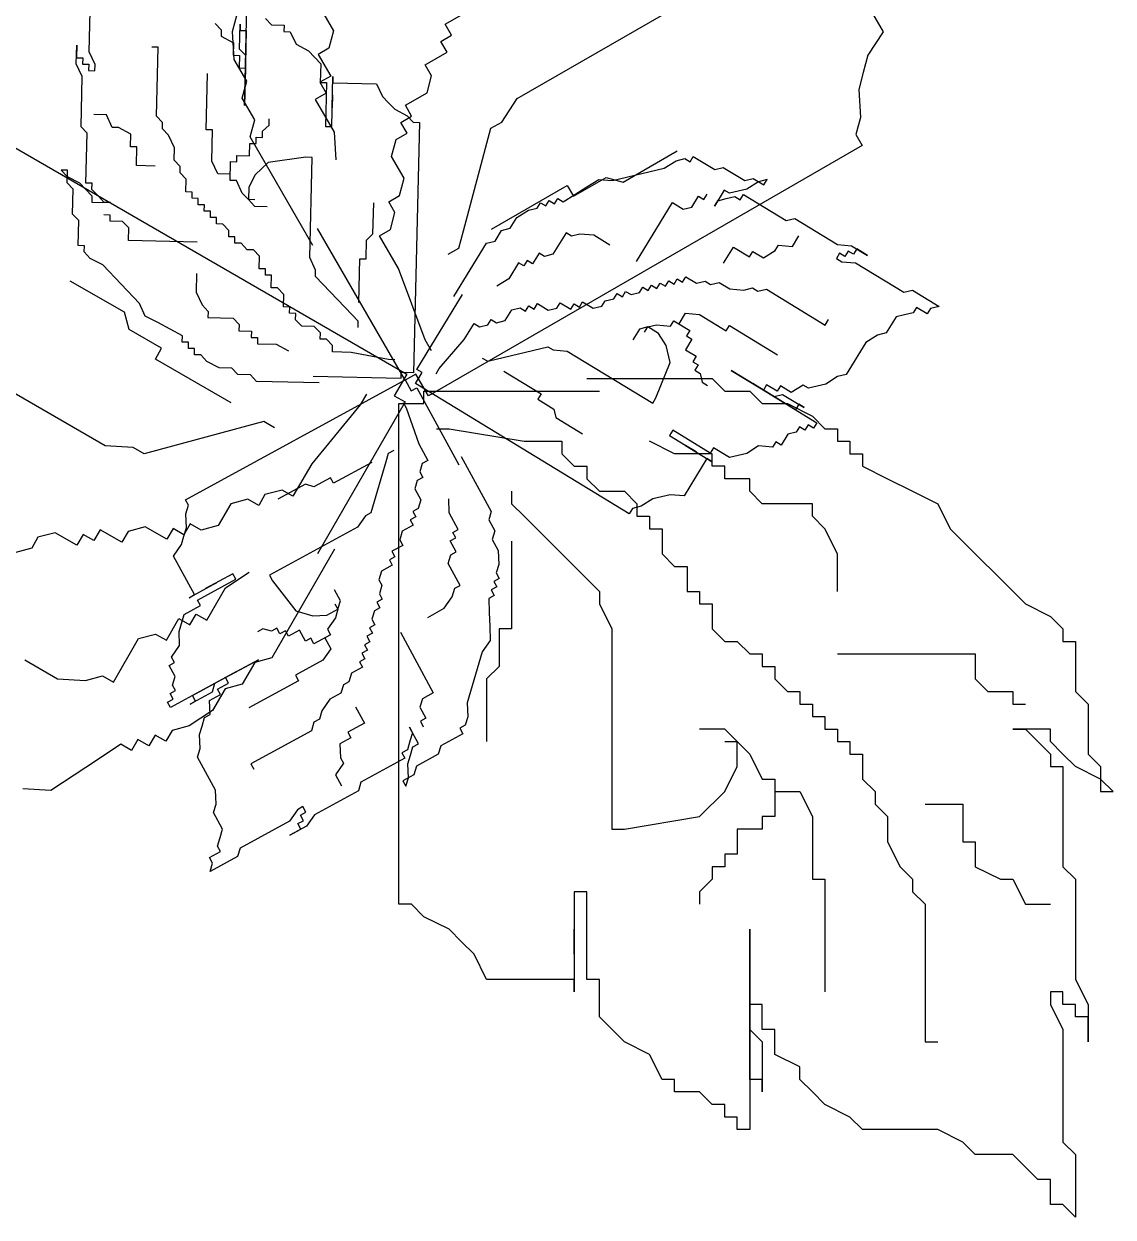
# Model space of a CAD drawing. Extents: x 26.65 to 30.77, y 4.94 to 9.21.
# Drawn here: x 28.202 to 30.766, y 4.935 to 7.744 of the extents above; entities that cross this region are included whole.
import ezdxf

# ---------------------------------------------------------------- set-up
doc = ezdxf.new("R2010")
doc.units = 0
doc.header["$MEASUREMENT"] = 0
doc.layers.add('VEGETACAO', color=106, linetype='CONTINUOUS')

msp = doc.modelspace()

# ---------------------------------------------------------------- linework, layer by layer
at = {"layer": 'VEGETACAO'}
for p, q in [((30.1217, 7.9042), (30.2249, 7.7254)), ((28.3554, 7.6787), (28.3587, 7.8112)), ((28.8719, 7.8298), (28.9308, 7.7276)), ((28.7226, 7.6107), (28.7269, 7.7875)), ((29.363, 7.5684), (29.7712, 7.8041)), ((28.6932, 7.7266), (28.704, 7.7669)), ((28.7704, 7.7569), (28.7848, 7.7418)), ((29.194, 7.7433), (29.245, 7.7727)), ((28.6521, 7.7451), (28.6665, 7.73)), ((28.6665, 7.73), (28.6662, 7.7153)), ((28.6972, 7.6608), (28.6932, 7.7266)), ((28.7097, 7.6847), (28.7111, 7.7437)), ((28.7111, 7.7437), (28.7107, 7.7289)), ((28.7107, 7.7289), (28.7255, 7.7286)), ((28.7255, 7.7286), (28.7226, 7.6107)), ((28.7848, 7.7418), (28.8143, 7.7411)), ((28.8143, 7.7411), (28.814, 7.7264)), ((28.814, 7.7264), (28.8287, 7.726)), ((28.8287, 7.726), (28.8427, 7.6962)), ((28.9308, 7.7276), (28.9201, 7.6873)), ((29.2087, 7.7177), (29.194, 7.7433)), ((28.6662, 7.7153), (28.6953, 7.6998)), ((28.6953, 7.6998), (28.6946, 7.6704)), ((29.1832, 7.703), (29.2087, 7.7177)), ((29.198, 7.6774), (29.1832, 7.703)), ((30.2249, 7.7254), (30.1886, 7.6704)), ((28.3252, 7.6499), (28.3263, 7.6941)), ((28.3263, 7.6941), (28.3256, 7.6647)), ((28.3695, 7.6489), (28.3554, 7.6787)), ((28.518, 7.6894), (28.5032, 7.6898)), ((28.514, 7.5274), (28.518, 7.6894)), ((28.6946, 7.6704), (28.7093, 7.67)), ((28.7093, 7.67), (28.7086, 7.6406)), ((28.724, 7.6697), (28.7097, 7.6847)), ((28.7212, 7.5518), (28.724, 7.6697)), ((28.8427, 7.6962), (28.8719, 7.6808)), ((28.8719, 7.6808), (28.9006, 7.6506)), ((28.9201, 7.6873), (28.8946, 7.6726)), ((28.8946, 7.6726), (28.9241, 7.6215)), ((29.1469, 7.648), (29.198, 7.6774)), ((30.1886, 7.6704), (30.1779, 7.6301)), ((28.3393, 7.6201), (28.3252, 7.6499)), ((28.3256, 7.6647), (28.3403, 7.6643)), ((28.3403, 7.6643), (28.34, 7.6496)), ((28.34, 7.6496), (28.3547, 7.6492)), ((28.3547, 7.6492), (28.3544, 7.6345)), ((28.3691, 7.6341), (28.3695, 7.6489)), ((28.7267, 7.6097), (28.6972, 7.6608)), ((28.9006, 7.6506), (28.8995, 7.6064)), ((29.1617, 7.6224), (29.1469, 7.648)), ((28.3364, 7.5023), (28.3393, 7.6201)), ((28.3544, 7.6345), (28.3691, 7.6341)), ((28.6313, 7.4951), (28.6345, 7.6276)), ((28.7086, 7.6406), (28.7233, 7.6402)), ((28.7233, 7.6402), (28.7212, 7.5518)), ((28.9241, 7.6215), (28.8985, 7.6068)), ((28.9276, 7.5468), (28.9294, 7.6204)), ((28.9294, 7.6204), (28.929, 7.6057)), ((29.1509, 7.5821), (29.1617, 7.6224)), ((30.1779, 7.6301), (30.1671, 7.5898)), ((28.7159, 7.5695), (28.7267, 7.6097)), ((28.8985, 7.6068), (28.9133, 7.5812)), ((28.8995, 7.6064), (28.9143, 7.6061)), ((28.9143, 7.6061), (28.9118, 7.503)), ((28.929, 7.6057), (29.0322, 7.6032)), ((29.0322, 7.6032), (29.0463, 7.5734)), ((30.1671, 7.5898), (30.1711, 7.524)), ((28.7454, 7.5184), (28.7159, 7.5695)), ((28.9133, 7.5812), (28.8878, 7.5665)), ((28.8878, 7.5665), (28.932, 7.4898)), ((28.9265, 7.5026), (28.9283, 7.5762)), ((28.9283, 7.5762), (28.9276, 7.5468)), ((29.0463, 7.5734), (29.0606, 7.5583)), ((29.0606, 7.5583), (29.075, 7.5432)), ((29.0999, 7.5527), (29.1509, 7.5821)), ((29.3267, 7.5133), (29.363, 7.5684)), ((28.3961, 7.5303), (28.3666, 7.531)), ((28.4101, 7.5005), (28.3961, 7.5303)), ((29.075, 7.5432), (29.1042, 7.5277)), ((29.1146, 7.5271), (29.0999, 7.5527)), ((28.0828, 7.5093), (29.1034, 6.92)), ((28.3507, 7.4872), (28.3364, 7.5023)), ((28.5284, 7.5123), (28.514, 7.5274)), ((28.528, 7.4976), (28.5284, 7.5123)), ((28.7347, 7.4781), (28.7454, 7.5184)), ((28.764, 7.4918), (28.7791, 7.5062)), ((28.7791, 7.5062), (28.7794, 7.5209)), ((28.9118, 7.503), (28.9265, 7.5026)), ((29.0891, 7.5124), (29.1146, 7.5271)), ((29.1038, 7.4869), (29.0891, 7.5124)), ((29.1042, 7.5277), (29.1185, 7.5126)), ((29.1185, 7.5126), (29.1333, 7.5123)), ((29.1333, 7.5123), (29.1189, 6.9232)), ((29.3012, 7.4986), (29.3267, 7.5133)), ((30.1711, 7.524), (30.1603, 7.4837)), ((28.3479, 7.3694), (28.3507, 7.4872)), ((28.4248, 7.5001), (28.4101, 7.5005)), ((28.454, 7.4847), (28.4248, 7.5001)), ((28.4532, 7.4552), (28.454, 7.4847)), ((28.5424, 7.4825), (28.528, 7.4976)), ((28.5564, 7.4527), (28.5424, 7.4825)), ((28.646, 7.4947), (28.6313, 7.4951)), ((28.6442, 7.4211), (28.646, 7.4947)), ((28.8822, 7.2226), (28.7347, 7.4781)), ((28.7485, 7.4628), (28.7488, 7.4775)), ((28.7488, 7.4775), (28.7636, 7.4771)), ((28.7636, 7.4771), (28.764, 7.4918)), ((28.932, 7.4898), (28.936, 7.424)), ((29.0783, 7.4721), (29.1038, 7.4869)), ((29.2366, 7.2569), (29.3012, 7.4986)), ((30.1603, 7.4837), (30.1751, 7.4582)), ((28.468, 7.4549), (28.4532, 7.4552)), ((28.4669, 7.4107), (28.468, 7.4549)), ((28.5557, 7.4233), (28.5564, 7.4527)), ((28.733, 7.4337), (28.7337, 7.4631)), ((28.7337, 7.4631), (28.7485, 7.4628)), ((29.0676, 7.4318), (29.0783, 7.4721)), ((30.1751, 7.4582), (29.1544, 6.8689)), ((29.6125, 7.3718), (29.7401, 7.4455)), ((28.5701, 7.4082), (28.5557, 7.4233)), ((28.6582, 7.3913), (28.6442, 7.4211)), ((28.6873, 7.3758), (28.6884, 7.42)), ((28.6884, 7.42), (28.7032, 7.4197)), ((28.7032, 7.4197), (28.7035, 7.4344)), ((28.7035, 7.4344), (28.733, 7.4337)), ((28.7769, 7.4178), (28.7467, 7.3891)), ((28.8657, 7.4304), (28.7769, 7.4178)), ((28.8805, 7.43), (28.8657, 7.4304)), ((28.8747, 7.1944), (28.8805, 7.43)), ((29.0971, 7.3808), (29.0676, 7.4318)), ((29.7094, 7.4047), (29.7373, 7.4222)), ((29.7373, 7.4222), (29.7576, 7.4271)), ((29.7576, 7.4271), (29.7701, 7.4195)), ((29.7701, 7.4195), (29.7778, 7.4321)), ((29.7778, 7.4321), (29.8281, 7.4014)), ((28.3044, 7.3999), (28.2896, 7.4003)), ((28.2896, 7.4003), (28.304, 7.3852)), ((28.3036, 7.3705), (28.3044, 7.3999)), ((28.5111, 7.4096), (28.4669, 7.4107)), ((28.5698, 7.3934), (28.5701, 7.4082)), ((28.5841, 7.3784), (28.5698, 7.3934)), ((28.6877, 7.3906), (28.6582, 7.3913)), ((28.7467, 7.3891), (28.7312, 7.36)), ((29.5878, 7.3753), (29.7094, 7.4047)), ((29.8281, 7.4014), (29.8484, 7.4063)), ((29.8484, 7.4063), (29.8987, 7.3756)), ((28.318, 7.3554), (28.3036, 7.3705)), ((28.304, 7.3852), (28.3331, 7.3698)), ((28.3331, 7.3698), (28.3475, 7.3547)), ((28.3626, 7.369), (28.3479, 7.3694)), ((28.3622, 7.3543), (28.3626, 7.369)), ((28.5834, 7.3489), (28.5841, 7.3784)), ((28.7021, 7.3755), (28.6873, 7.3758)), ((28.7161, 7.3457), (28.7021, 7.3755)), ((29.0863, 7.3405), (29.0971, 7.3808)), ((29.3024, 7.2609), (29.481, 7.364)), ((29.481, 7.364), (29.4957, 7.3384)), ((29.4957, 7.3384), (29.5723, 7.3826)), ((29.4991, 7.343), (29.527, 7.3605)), ((29.527, 7.3605), (29.555, 7.378)), ((29.555, 7.378), (29.5878, 7.3753)), ((29.5723, 7.3826), (29.6125, 7.3718)), ((29.8987, 7.3756), (29.9189, 7.3805)), ((29.9315, 7.3728), (29.9036, 7.3553)), ((29.9189, 7.3805), (29.9441, 7.3651)), ((29.9518, 7.3777), (29.9315, 7.3728)), ((29.9441, 7.3651), (29.9518, 7.3777)), ((28.3166, 7.2965), (28.318, 7.3554)), ((28.3475, 7.3547), (28.3619, 7.3396)), ((28.3619, 7.3396), (28.3615, 7.3249)), ((28.3766, 7.3392), (28.3622, 7.3543)), ((28.391, 7.3241), (28.3766, 7.3392)), ((28.5982, 7.3485), (28.5834, 7.3489)), ((28.5978, 7.3338), (28.5982, 7.3485)), ((28.6125, 7.3335), (28.5978, 7.3338)), ((28.6122, 7.3187), (28.6125, 7.3335)), ((28.7305, 7.3306), (28.7161, 7.3457)), ((28.7312, 7.36), (28.7305, 7.3306)), ((29.0608, 7.3257), (29.0863, 7.3405)), ((29.4509, 7.3206), (29.4586, 7.3332)), ((29.4586, 7.3332), (29.4712, 7.3255)), ((29.4712, 7.3255), (29.4991, 7.343)), ((29.7743, 7.3132), (29.7897, 7.3384)), ((29.7897, 7.3384), (29.8023, 7.3307)), ((29.8023, 7.3307), (29.81, 7.3433)), ((29.8505, 7.3531), (29.8274, 7.3154)), ((29.8351, 7.328), (29.8554, 7.3329)), ((29.8631, 7.3455), (29.8505, 7.3531)), ((29.8554, 7.3329), (29.8756, 7.3378)), ((29.8833, 7.3504), (29.8631, 7.3455)), ((29.8756, 7.3378), (29.8882, 7.3301)), ((29.9036, 7.3553), (29.8833, 7.3504)), ((29.8882, 7.3301), (29.8959, 7.3427)), ((29.8959, 7.3427), (29.9965, 7.2813)), ((28.3615, 7.3249), (28.4058, 7.3238)), ((28.4058, 7.3238), (28.391, 7.3241)), ((28.6269, 7.3184), (28.6122, 7.3187)), ((28.6266, 7.3036), (28.6269, 7.3184)), ((28.7452, 7.3302), (28.7305, 7.3306)), ((28.7305, 7.3306), (28.7449, 7.3155)), ((28.7449, 7.3155), (28.7744, 7.3148)), ((29.0236, 7.2497), (29.0254, 7.3233)), ((29.0755, 7.3002), (29.0608, 7.3257)), ((29.3622, 7.2884), (29.3901, 7.3059)), ((29.3901, 7.3059), (29.4104, 7.3108)), ((29.4104, 7.3108), (29.4181, 7.3234)), ((29.4181, 7.3234), (29.4306, 7.3157)), ((29.4306, 7.3157), (29.4383, 7.3283)), ((29.4383, 7.3283), (29.4509, 7.3206)), ((29.6444, 7.1852), (29.7289, 7.3237)), ((29.7289, 7.3237), (29.7541, 7.3083)), ((29.7541, 7.3083), (29.7743, 7.3132)), ((29.8274, 7.3154), (29.8351, 7.328)), ((28.331, 7.2814), (28.3166, 7.2965)), ((28.3295, 7.2225), (28.331, 7.2814)), ((28.405, 7.2943), (28.3903, 7.2947)), ((28.4047, 7.2796), (28.405, 7.2943)), ((28.4342, 7.2789), (28.4047, 7.2796)), ((28.4486, 7.2638), (28.4342, 7.2789)), ((28.6413, 7.3033), (28.6266, 7.3036)), ((28.6409, 7.2886), (28.6413, 7.3033)), ((28.6557, 7.2882), (28.6409, 7.2886)), ((28.6553, 7.2735), (28.6557, 7.2882)), ((29.0648, 7.2599), (29.0755, 7.3002)), ((29.3468, 7.2632), (29.3622, 7.2884)), ((29.9965, 7.2813), (30.0167, 7.2862)), ((30.0167, 7.2862), (30.1173, 7.2248)), ((28.4478, 7.2343), (28.4486, 7.2638)), ((28.6701, 7.2731), (28.6553, 7.2735)), ((28.6845, 7.258), (28.6701, 7.2731)), ((28.6841, 7.2433), (28.6845, 7.258)), ((29.0994, 6.9053), (28.8929, 7.2629)), ((29.0085, 7.2353), (29.0236, 7.2497)), ((29.0392, 7.2452), (29.0648, 7.2599)), ((29.2258, 7.2167), (29.2366, 7.2569)), ((29.3112, 7.2331), (29.3265, 7.2583)), ((29.3265, 7.2583), (29.3468, 7.2632)), ((29.4781, 7.2521), (29.4474, 7.2018)), ((29.4907, 7.2445), (29.4781, 7.2521)), ((29.511, 7.2494), (29.4907, 7.2445)), ((29.5438, 7.2466), (29.511, 7.2494)), ((28.3443, 7.2221), (28.3295, 7.2225)), ((28.3439, 7.2074), (28.3443, 7.2221)), ((28.61, 7.2304), (28.4478, 7.2343)), ((28.6988, 7.2429), (28.6841, 7.2433)), ((28.6985, 7.2282), (28.6988, 7.2429)), ((28.7132, 7.2278), (28.6985, 7.2282)), ((28.7276, 7.2127), (28.7132, 7.2278)), ((29.0074, 7.1912), (29.0085, 7.2353)), ((29.0835, 7.1686), (29.0392, 7.2452)), ((29.2141, 7.1023), (29.2909, 7.2282)), ((29.2909, 7.2282), (29.3112, 7.2331)), ((29.5815, 7.2236), (29.5438, 7.2466)), ((29.9706, 7.2107), (29.9783, 7.2233)), ((29.9783, 7.2233), (30.0111, 7.2205)), ((30.0111, 7.2205), (30.0265, 7.2457)), ((30.1173, 7.2248), (30.1502, 7.222)), ((30.1502, 7.222), (30.1879, 7.199)), ((28.3583, 7.1923), (28.3439, 7.2074)), ((28.3874, 7.1769), (28.3583, 7.1923)), ((28.7424, 7.2124), (28.7276, 7.2127)), ((28.7567, 7.1973), (28.7424, 7.2124)), ((28.756, 7.1678), (28.7567, 7.1973)), ((28.8887, 7.1646), (28.8747, 7.1944)), ((29.2003, 7.2019), (29.2258, 7.2167)), ((29.4146, 7.2045), (29.3992, 7.1794)), ((29.4271, 7.1969), (29.4146, 7.2045)), ((29.4474, 7.2018), (29.4271, 7.1969)), ((29.8491, 7.1812), (29.8721, 7.219)), ((29.8721, 7.219), (29.9099, 7.1959)), ((29.9099, 7.1959), (29.9175, 7.2085)), ((29.9175, 7.2085), (29.9427, 7.1932)), ((29.9427, 7.1932), (29.9706, 7.2107)), ((30.1222, 7.2045), (30.1145, 7.192)), ((30.1145, 7.192), (30.1271, 7.1843)), ((30.1348, 7.1969), (30.1222, 7.2045)), ((30.1425, 7.2095), (30.1348, 7.1969)), ((30.155, 7.2018), (30.1425, 7.2095)), ((30.1627, 7.2144), (30.155, 7.2018)), ((30.1879, 7.199), (30.1627, 7.2144)), ((28.4737, 7.0863), (28.3874, 7.1769)), ((28.7708, 7.1675), (28.756, 7.1678)), ((28.7704, 7.1528), (28.7708, 7.1675)), ((28.8884, 7.1499), (28.8887, 7.1646)), ((28.9901, 7.0884), (28.9927, 7.1915)), ((28.9927, 7.1915), (29.0074, 7.1912)), ((29.1465, 7.0006), (29.0835, 7.1686)), ((29.3664, 7.1821), (29.3433, 7.1444)), ((29.3789, 7.1745), (29.3664, 7.1821)), ((29.3866, 7.187), (29.3789, 7.1745)), ((29.3992, 7.1794), (29.3866, 7.187)), ((30.1271, 7.1843), (30.1599, 7.1815)), ((30.1599, 7.1815), (30.2731, 7.1124)), ((28.4388, 7.0653), (28.3112, 7.1389)), ((28.6082, 7.1567), (28.6071, 7.1125)), ((28.7851, 7.1524), (28.7704, 7.1528)), ((28.7844, 7.1229), (28.7851, 7.1524)), ((28.9747, 7.0593), (28.8884, 7.1499)), ((29.3433, 7.1444), (29.3154, 7.1269)), ((29.7122, 7.1266), (29.7198, 7.1391)), ((29.7198, 7.1391), (29.7324, 7.1315)), ((29.7324, 7.1315), (29.7401, 7.1441)), ((29.7401, 7.1441), (29.7527, 7.1364)), ((29.7527, 7.1364), (29.7604, 7.149)), ((29.7604, 7.149), (29.7855, 7.1336)), ((29.7855, 7.1336), (29.8058, 7.1385)), ((29.8058, 7.1385), (29.8183, 7.1309)), ((29.8183, 7.1309), (29.8386, 7.1358)), ((29.8386, 7.1358), (29.8637, 7.1204)), ((28.6071, 7.1125), (28.6212, 7.0827)), ((28.7992, 7.1226), (28.7844, 7.1229)), ((28.8136, 7.1075), (28.7992, 7.1226)), ((28.8128, 7.078), (28.8136, 7.1075)), ((29.5906, 7.0971), (29.5983, 7.1097)), ((29.5983, 7.1097), (29.6109, 7.102)), ((29.6109, 7.102), (29.6185, 7.1146)), ((29.6185, 7.1146), (29.6311, 7.1069)), ((29.6311, 7.1069), (29.6514, 7.1118)), ((29.6514, 7.1118), (29.6591, 7.1244)), ((29.6591, 7.1244), (29.6716, 7.1167)), ((29.6716, 7.1167), (29.6793, 7.1293)), ((29.6793, 7.1293), (29.6919, 7.1216)), ((29.6919, 7.1216), (29.6996, 7.1342)), ((29.6996, 7.1342), (29.7122, 7.1266)), ((29.8637, 7.1204), (29.8966, 7.1176)), ((29.8966, 7.1176), (29.9168, 7.1226)), ((29.9168, 7.1226), (29.9294, 7.1149)), ((29.9294, 7.1149), (29.9497, 7.1198)), ((29.9497, 7.1198), (30.088, 7.0354)), ((30.2731, 7.1124), (30.2934, 7.1173)), ((30.2934, 7.1173), (30.3562, 7.079)), ((28.4877, 7.0565), (28.4737, 7.0863)), ((28.6212, 7.0827), (28.6355, 7.0676)), ((29.1267, 6.931), (29.2343, 7.1072)), ((29.3831, 7.0682), (29.3908, 7.0808)), ((29.3908, 7.0808), (29.4034, 7.0731)), ((29.4034, 7.0731), (29.4111, 7.0857)), ((29.4111, 7.0857), (29.4362, 7.0704)), ((29.4565, 7.0753), (29.4642, 7.0879)), ((29.4642, 7.0879), (29.4893, 7.0725)), ((29.4893, 7.0725), (29.497, 7.0851)), ((29.497, 7.0851), (29.5096, 7.0774)), ((29.5096, 7.0774), (29.5172, 7.09)), ((29.5172, 7.09), (29.5424, 7.0747)), ((29.5424, 7.0747), (29.5627, 7.0796)), ((29.5627, 7.0796), (29.5703, 7.0922)), ((29.5703, 7.0922), (29.5906, 7.0971)), ((28.4496, 7.025), (28.4388, 7.0653)), ((28.5169, 7.0411), (28.4877, 7.0565)), ((28.6355, 7.0676), (28.6352, 7.0529)), ((28.6352, 7.0529), (28.6942, 7.0515)), ((28.6942, 7.0515), (28.7085, 7.0364)), ((28.8276, 7.0777), (28.8128, 7.078)), ((28.8272, 7.0629), (28.8276, 7.0777)), ((28.842, 7.0626), (28.8272, 7.0629)), ((28.8416, 7.0479), (28.842, 7.0626)), ((28.989, 7.0443), (28.9747, 7.0593)), ((29.3349, 7.0458), (29.3503, 7.071)), ((29.3503, 7.071), (29.3705, 7.0759)), ((29.3705, 7.0759), (29.3831, 7.0682)), ((29.4362, 7.0704), (29.4565, 7.0753)), ((29.7443, 7.0378), (29.7597, 7.063)), ((29.7597, 7.063), (29.7925, 7.0602)), ((29.7925, 7.0602), (29.8554, 7.0219)), ((30.2549, 7.0544), (30.2319, 7.0166)), ((30.2752, 7.0593), (30.2549, 7.0544)), ((30.2955, 7.0642), (30.2752, 7.0593)), ((30.3031, 7.0768), (30.2955, 7.0642)), ((30.3283, 7.0615), (30.3031, 7.0768)), ((30.336, 7.074), (30.3283, 7.0615)), ((30.3562, 7.079), (30.336, 7.074)), ((28.5261, 6.9808), (28.4496, 7.025)), ((28.546, 7.0256), (28.5169, 7.0411)), ((28.5751, 7.0102), (28.546, 7.0256)), ((28.7085, 7.0364), (28.7082, 7.0217)), ((28.856, 7.0328), (28.8416, 7.0479)), ((28.8855, 7.0321), (28.856, 7.0328)), ((28.8999, 7.017), (28.8855, 7.0321)), ((28.9887, 7.0295), (28.989, 7.0443)), ((29.2385, 7.001), (29.2616, 7.0387)), ((29.2616, 7.0387), (29.2741, 7.0311)), ((29.2741, 7.0311), (29.2944, 7.036)), ((29.2944, 7.036), (29.3021, 7.0486)), ((29.3021, 7.0486), (29.3147, 7.0409)), ((29.3147, 7.0409), (29.3349, 7.0458)), ((29.6507, 7.0258), (29.6353, 7.0007)), ((29.6709, 7.0308), (29.6507, 7.0258)), ((29.6632, 7.0182), (29.6709, 7.0308)), ((29.6709, 7.0308), (29.6912, 7.0357)), ((29.6961, 7.0154), (29.6709, 7.0308)), ((29.6912, 7.0357), (29.724, 7.0329)), ((29.724, 7.0329), (29.7317, 7.0455)), ((29.7317, 7.0455), (29.7694, 7.0225)), ((29.8554, 7.0219), (29.863, 7.0344)), ((29.863, 7.0344), (29.9762, 6.9654)), ((30.088, 7.0354), (30.0957, 7.048)), ((28.5748, 6.9954), (28.5751, 7.0102)), ((28.5895, 6.9951), (28.5748, 6.9954)), ((28.5891, 6.9804), (28.5895, 6.9951)), ((28.7082, 7.0217), (28.7377, 7.0209)), ((28.7377, 7.0209), (28.7373, 7.0062)), ((28.7373, 7.0062), (28.7521, 7.0058)), ((28.7521, 7.0058), (28.7517, 6.9911)), ((28.8995, 7.0022), (28.8999, 7.017)), ((28.9142, 7.0019), (28.8995, 7.0022)), ((28.9286, 6.9868), (28.9142, 7.0019)), ((29.1612, 6.975), (29.1465, 7.0006)), ((29.1798, 6.9331), (29.2385, 7.001)), ((29.7135, 6.9875), (29.6961, 7.0154)), ((29.7743, 7.0022), (29.759, 6.977)), ((29.7694, 7.0225), (29.7617, 7.0099)), ((29.7617, 7.0099), (29.7743, 7.0022)), ((30.2116, 7.0117), (30.1837, 6.9942)), ((30.2319, 7.0166), (30.2116, 7.0117)), ((28.3934, 6.7509), (27.9851, 6.9866)), ((28.5114, 6.9553), (28.5261, 6.9808)), ((28.6039, 6.98), (28.5891, 6.9804)), ((28.6035, 6.9653), (28.6039, 6.98)), ((28.7517, 6.9911), (28.7959, 6.99)), ((28.7959, 6.99), (28.8251, 6.9746)), ((28.9283, 6.9721), (28.9286, 6.9868)), ((28.9725, 6.971), (28.9283, 6.9721)), ((29.0606, 6.9541), (28.9725, 6.971)), ((29.314, 6.9549), (29.4355, 6.9844)), ((29.4355, 6.9844), (29.4481, 6.9767)), ((29.4481, 6.9767), (29.4809, 6.974)), ((29.4809, 6.974), (29.6821, 6.8511)), ((29.7233, 6.9469), (29.7135, 6.9875)), ((29.759, 6.977), (29.7841, 6.9617)), ((30.1837, 6.9942), (30.1376, 6.9187)), ((28.69, 6.8521), (28.5114, 6.9553)), ((28.6183, 6.9649), (28.6035, 6.9653)), ((28.6327, 6.9498), (28.6183, 6.9649)), ((28.6618, 6.9344), (28.6327, 6.9498)), ((29.0753, 6.9537), (29.0606, 6.9541)), ((29.2811, 6.9577), (29.2937, 6.95)), ((29.2937, 6.95), (29.314, 6.9549)), ((29.6898, 6.8637), (29.7233, 6.9469)), ((29.7841, 6.9617), (29.7764, 6.9491)), ((29.7764, 6.9491), (29.789, 6.9414)), ((29.789, 6.9414), (29.7813, 6.9288)), ((28.6913, 6.9337), (28.6618, 6.9344)), ((28.7057, 6.9186), (28.6913, 6.9337)), ((28.7351, 6.9178), (28.7057, 6.9186)), ((28.7495, 6.9028), (28.7351, 6.9178)), ((29.089, 6.9092), (28.8826, 6.9142)), ((29.1034, 6.92), (29.0739, 6.8689)), ((29.0894, 6.9239), (29.089, 6.9092)), ((29.1189, 6.9232), (29.0894, 6.9239)), ((29.1249, 6.92), (29.0994, 6.9053)), ((29.1239, 6.8981), (29.1393, 6.9233)), ((29.1544, 6.8689), (29.1249, 6.92)), ((29.1393, 6.9233), (29.1267, 6.931)), ((29.1721, 6.9205), (29.1798, 6.9331)), ((29.3314, 6.927), (29.4194, 6.8732)), ((29.7813, 6.9288), (29.7939, 6.9211)), ((29.7939, 6.9211), (29.7988, 6.9009)), ((29.8672, 6.9282), (29.9678, 6.8668)), ((29.9427, 6.8822), (29.8672, 6.9282)), ((30.1173, 6.9138), (30.0894, 6.8963)), ((30.1376, 6.9187), (30.1173, 6.9138)), ((28.5823, 6.6242), (29.0997, 6.9062)), ((28.897, 6.8991), (28.7495, 6.9028)), ((29.0997, 6.9062), (29.1138, 6.8803)), ((29.1138, 6.8803), (29.1267, 6.8874)), ((29.6269, 6.5911), (29.1239, 6.8981)), ((29.1267, 6.8874), (29.2256, 6.7061)), ((29.5271, 6.9092), (29.8221, 6.9092)), ((29.7988, 6.9009), (29.8113, 6.8932)), ((29.8221, 6.9092), (29.8516, 6.8797)), ((29.9175, 6.8975), (30.0684, 6.8054)), ((30.0181, 6.8361), (29.9175, 6.8975)), ((29.9504, 6.8947), (29.9427, 6.8822)), ((29.9755, 6.8794), (29.9504, 6.8947)), ((29.9832, 6.892), (29.9755, 6.8794)), ((30.0083, 6.8766), (29.9832, 6.892)), ((30.0363, 6.8941), (30.0083, 6.8766)), ((30.0489, 6.8864), (30.0363, 6.8941)), ((30.0691, 6.8914), (30.0489, 6.8864)), ((30.0894, 6.8963), (30.0691, 6.8914)), ((29.0081, 6.8728), (28.9934, 6.8473)), ((29.0739, 6.8689), (29.0994, 6.8542)), ((29.1437, 6.8797), (29.5566, 6.8797)), ((29.1437, 6.8503), (29.1437, 6.8797)), ((29.4194, 6.8732), (29.4118, 6.8607)), ((29.4118, 6.8607), (29.4495, 6.8376)), ((29.6821, 6.8511), (29.6898, 6.8637)), ((29.8516, 6.8797), (29.9106, 6.8797)), ((29.9106, 6.8797), (29.9401, 6.8503)), ((29.9678, 6.8668), (29.9881, 6.8717)), ((29.9881, 6.8717), (30.0384, 6.841)), ((28.9934, 6.8473), (28.8794, 6.7087)), ((29.0994, 6.8542), (28.8929, 6.4965)), ((29.0847, 5.6717), (29.0847, 6.8503)), ((29.0847, 6.8503), (29.1437, 6.8503)), ((29.095, 6.8533), (29.1021, 6.8403)), ((29.1021, 6.8403), (29.1315, 6.7556)), ((29.4495, 6.8376), (29.4544, 6.8174)), ((29.9401, 6.8503), (29.9991, 6.8503)), ((29.9991, 6.8503), (30.0581, 6.8208)), ((30.0258, 6.8487), (30.0181, 6.8361)), ((30.0384, 6.841), (30.0258, 6.8487)), ((28.7665, 6.8079), (28.7263, 6.7971)), ((28.792, 6.7932), (28.7665, 6.8079)), ((29.4544, 6.8174), (29.5172, 6.779)), ((30.0482, 6.8005), (30.0405, 6.7879)), ((30.0607, 6.7928), (30.0482, 6.8005)), ((30.0581, 6.8208), (30.0876, 6.7913)), ((30.0684, 6.8054), (30.0607, 6.7928)), ((28.7263, 6.7971), (28.4847, 6.7322)), ((29.1732, 6.7913), (29.2027, 6.7913)), ((29.2027, 6.7913), (29.3796, 6.7619)), ((29.7296, 6.7876), (29.7219, 6.775)), ((29.7219, 6.775), (29.7848, 6.7366)), ((29.8176, 6.7339), (29.7296, 6.7876)), ((29.9999, 6.7781), (29.9846, 6.7529)), ((30.0202, 6.783), (29.9999, 6.7781)), ((30.0279, 6.7956), (30.0202, 6.783)), ((30.0405, 6.7879), (30.0279, 6.7956)), ((30.0876, 6.7913), (30.1171, 6.7913)), ((30.1171, 6.7913), (30.1171, 6.7619)), ((28.4592, 6.747), (28.3934, 6.7509)), ((28.4847, 6.7322), (28.4592, 6.747)), ((29.1315, 6.7556), (29.1527, 6.7167)), ((29.3796, 6.7619), (29.4681, 6.7619)), ((29.4681, 6.7619), (29.4681, 6.7324)), ((29.7336, 6.7324), (29.6746, 6.7619)), ((29.7596, 6.752), (29.8225, 6.7136)), ((29.7848, 6.7366), (29.7596, 6.752)), ((29.8253, 6.7464), (29.8176, 6.7339)), ((29.863, 6.7234), (29.8253, 6.7464)), ((29.9315, 6.7507), (29.9035, 6.7332)), ((29.9643, 6.748), (29.9315, 6.7507)), ((29.972, 6.7606), (29.9643, 6.748)), ((29.9846, 6.7529), (29.972, 6.7606)), ((30.1171, 6.7619), (30.1466, 6.7619)), ((30.1466, 6.7619), (30.1466, 6.7324)), ((29.0598, 6.7333), (29.0539, 6.7133)), ((29.0727, 6.7403), (29.0598, 6.7333)), ((29.1527, 6.7167), (29.1397, 6.7097)), ((29.2315, 6.7261), (29.3021, 6.5966)), ((29.4681, 6.7324), (29.4976, 6.7029)), ((29.8221, 6.7324), (29.7336, 6.7324)), ((29.8099, 6.7213), (29.7561, 6.6331)), ((29.8225, 6.7136), (29.8099, 6.7213)), ((29.8221, 6.7029), (29.8221, 6.7324)), ((29.9035, 6.7332), (29.863, 6.7234)), ((30.1466, 6.7324), (30.1761, 6.7324)), ((30.1761, 6.7324), (30.1761, 6.7029)), ((28.8794, 6.7087), (28.8351, 6.6321)), ((29.021, 6.7121), (28.9304, 6.6628)), ((29.0539, 6.7133), (29.0186, 6.5933)), ((29.1397, 6.7097), (29.1339, 6.6897)), ((29.1339, 6.6897), (29.1409, 6.6767)), ((29.4976, 6.7029), (29.5271, 6.7029)), ((29.5271, 6.7029), (29.5271, 6.6735)), ((29.8516, 6.7029), (29.8221, 6.7029)), ((29.8516, 6.6735), (29.8516, 6.7029)), ((30.1761, 6.7029), (30.2351, 6.6735)), ((28.8646, 6.6605), (28.7999, 6.6252)), ((28.8845, 6.6546), (28.8646, 6.6605)), ((28.9234, 6.6757), (28.8845, 6.6546)), ((28.9304, 6.6628), (28.9234, 6.6757)), ((29.128, 6.6697), (29.1221, 6.6497)), ((29.1409, 6.6767), (29.128, 6.6697)), ((29.5271, 6.6735), (29.5566, 6.644)), ((29.9106, 6.6735), (29.8516, 6.6735)), ((29.9106, 6.644), (29.9106, 6.6735)), ((30.2351, 6.6735), (30.2941, 6.644)), ((28.7693, 6.636), (28.7546, 6.6105)), ((28.8096, 6.6468), (28.7693, 6.636)), ((28.8351, 6.6321), (28.8096, 6.6468)), ((29.1221, 6.6497), (29.1362, 6.6238)), ((29.3501, 6.644), (29.3501, 6.6145)), ((29.5566, 6.644), (29.6156, 6.644)), ((29.6156, 6.644), (29.6451, 6.6145)), ((29.703, 6.631), (29.6828, 6.6261)), ((29.7233, 6.6359), (29.703, 6.631)), ((29.7561, 6.6331), (29.7233, 6.6359)), ((29.9401, 6.6145), (29.9106, 6.644)), ((30.2941, 6.644), (30.3531, 6.6145)), ((28.5894, 6.6112), (28.5823, 6.6242)), ((28.5835, 6.5912), (28.5894, 6.6112)), ((28.6888, 6.6144), (28.6593, 6.5633)), ((28.7291, 6.6252), (28.6888, 6.6144)), ((28.7546, 6.6105), (28.7291, 6.6252)), ((29.1304, 6.6038), (29.1174, 6.5967)), ((29.1362, 6.6238), (29.1304, 6.6038)), ((29.2033, 6.5932), (29.2021, 6.6261)), ((29.3501, 6.6145), (29.3796, 6.5851)), ((29.6346, 6.6037), (29.6269, 6.5911)), ((29.6548, 6.6086), (29.6346, 6.6037)), ((29.6451, 6.6145), (29.6451, 6.5851)), ((29.6828, 6.6261), (29.6548, 6.6086)), ((30.0581, 6.6145), (29.9401, 6.6145)), ((30.0581, 6.5851), (30.0581, 6.6145)), ((30.3531, 6.6145), (30.3826, 6.5556)), ((28.5847, 6.5583), (28.5835, 6.5912)), ((29.0057, 6.5862), (28.9869, 6.5592)), ((29.0186, 6.5933), (29.0057, 6.5862)), ((29.1245, 6.5838), (29.1115, 6.5767)), ((29.1115, 6.5767), (29.1186, 6.5638)), ((29.1174, 6.5967), (29.1245, 6.5838)), ((29.2244, 6.5543), (29.2033, 6.5932)), ((29.3021, 6.5966), (29.2962, 6.5766)), ((29.2962, 6.5766), (29.3103, 6.5507)), ((29.3796, 6.5851), (29.5566, 6.4083)), ((29.6451, 6.5851), (29.6746, 6.5851)), ((29.6746, 6.5851), (29.6746, 6.5556)), ((30.0876, 6.5556), (30.0581, 6.5851)), ((28.2754, 6.5465), (28.2351, 6.5357)), ((28.3264, 6.5171), (28.2754, 6.5465)), ((28.3814, 6.5534), (28.3667, 6.5279)), ((28.4325, 6.524), (28.3814, 6.5534)), ((28.4472, 6.5495), (28.4325, 6.524)), ((28.4875, 6.5603), (28.4472, 6.5495)), ((28.5385, 6.5309), (28.4875, 6.5603)), ((28.5533, 6.5564), (28.5385, 6.5309)), ((28.5788, 6.5417), (28.5533, 6.5564)), ((28.5935, 6.5672), (28.5788, 6.5417)), ((28.5788, 6.5383), (28.5847, 6.5583)), ((28.619, 6.5525), (28.5935, 6.5672)), ((28.6593, 6.5633), (28.619, 6.5525)), ((28.9869, 6.5592), (28.7799, 6.4464)), ((29.0927, 6.5497), (29.0869, 6.5297)), ((29.1186, 6.5638), (29.0927, 6.5497)), ((29.2115, 6.5473), (29.2244, 6.5543)), ((29.2186, 6.5343), (29.2115, 6.5473)), ((29.3103, 6.5507), (29.3044, 6.5307)), ((29.6746, 6.5556), (29.7041, 6.5556)), ((29.7041, 6.5556), (29.7041, 6.4967)), ((30.1171, 6.4967), (30.0876, 6.5556)), ((30.3826, 6.5556), (30.5596, 6.3788)), ((28.2351, 6.5357), (28.2204, 6.5102)), ((28.3412, 6.5426), (28.3264, 6.5171)), ((28.3667, 6.5279), (28.3412, 6.5426)), ((28.5541, 6.4912), (28.5729, 6.5183)), ((28.5729, 6.5183), (28.5788, 6.5383)), ((29.0869, 6.5297), (29.0939, 6.5167)), ((29.2056, 6.5273), (29.2186, 6.5343)), ((29.2198, 6.5014), (29.2056, 6.5273)), ((29.3044, 6.5307), (29.3185, 6.5048)), ((29.3501, 6.5262), (29.3501, 6.3199)), ((28.2204, 6.5102), (28.1801, 6.4994)), ((28.6035, 6.4006), (28.5541, 6.4912)), ((28.9332, 6.5073), (28.7857, 6.2519)), ((29.0751, 6.4897), (29.0622, 6.4826)), ((29.0939, 6.5167), (29.068, 6.5026)), ((29.068, 6.5026), (29.0751, 6.4897)), ((29.2009, 6.4743), (29.2068, 6.4943)), ((29.2068, 6.4943), (29.2198, 6.5014)), ((29.3185, 6.5048), (29.3197, 6.4719)), ((29.7041, 6.4967), (29.7336, 6.4672)), ((30.1171, 6.4083), (30.1171, 6.4967)), ((29.0692, 6.4697), (29.0434, 6.4556)), ((29.0622, 6.4826), (29.0692, 6.4697)), ((29.2292, 6.4225), (29.2009, 6.4743)), ((29.3197, 6.4719), (29.3139, 6.4519)), ((29.7336, 6.4672), (29.7631, 6.4672)), ((29.7631, 6.4672), (29.7631, 6.4083)), ((28.6106, 6.3876), (28.7011, 6.437)), ((28.6941, 6.4499), (28.6294, 6.4147)), ((28.6769, 6.4169), (28.7319, 6.4533)), ((28.7011, 6.437), (28.6941, 6.4499)), ((28.7799, 6.4464), (28.787, 6.4334)), ((28.787, 6.4334), (28.8423, 6.3628)), ((29.0434, 6.4556), (29.0375, 6.4356)), ((29.0375, 6.4356), (29.0445, 6.4226)), ((29.3209, 6.4389), (29.308, 6.4319)), ((29.3139, 6.4519), (29.3209, 6.4389)), ((28.6553, 6.4288), (28.5906, 6.3935)), ((28.6294, 6.4147), (28.6553, 6.4288)), ((28.6326, 6.3403), (28.6769, 6.4169)), ((28.9469, 6.3862), (28.9328, 6.4121)), ((29.0445, 6.4226), (29.0387, 6.4026)), ((29.2104, 6.3954), (29.2163, 6.4155)), ((29.2163, 6.4155), (29.2292, 6.4225)), ((29.315, 6.4189), (29.3021, 6.4119)), ((29.3021, 6.4119), (29.3092, 6.3989)), ((29.308, 6.4319), (29.315, 6.4189)), ((29.5566, 6.4083), (29.5566, 6.3788)), ((29.7631, 6.4083), (29.7926, 6.4083)), ((29.7926, 6.4083), (29.7926, 6.3788)), ((28.5906, 6.3935), (28.6035, 6.4006)), ((28.6177, 6.3747), (28.6106, 6.3876)), ((28.934, 6.3792), (28.9411, 6.3662)), ((28.9411, 6.3662), (28.9469, 6.3862)), ((29.0457, 6.3897), (29.0328, 6.3826)), ((29.0328, 6.3826), (29.0399, 6.3697)), ((29.0387, 6.4026), (29.0457, 6.3897)), ((29.1916, 6.3684), (29.2104, 6.3954)), ((29.3092, 6.3989), (29.2962, 6.3919)), ((29.2962, 6.3919), (29.2974, 6.3589)), ((29.5566, 6.3788), (29.5861, 6.3199)), ((29.7926, 6.3788), (29.8221, 6.3788)), ((29.8221, 6.3788), (29.8221, 6.3199)), ((30.5596, 6.3788), (30.6185, 6.3494)), ((28.5671, 6.3135), (28.5789, 6.3535)), ((28.5789, 6.3535), (28.6177, 6.3747)), ((28.5924, 6.3295), (28.6071, 6.355)), ((28.6071, 6.355), (28.6326, 6.3403)), ((28.8423, 6.3628), (28.8823, 6.351)), ((28.8823, 6.351), (28.9152, 6.3521)), ((28.9152, 6.3521), (28.9411, 6.3662)), ((28.9411, 6.3662), (28.9352, 6.3462)), ((29.0269, 6.3626), (29.021, 6.3426)), ((29.0399, 6.3697), (29.0269, 6.3626)), ((29.1528, 6.3472), (29.1916, 6.3684)), ((29.2974, 6.3589), (29.2986, 6.326)), ((30.6185, 6.3494), (30.648, 6.3199)), ((28.5373, 6.2931), (28.5668, 6.3442)), ((28.5668, 6.3442), (28.5924, 6.3295)), ((28.7976, 6.3216), (28.7847, 6.3146)), ((28.8047, 6.3087), (28.7976, 6.3216)), ((28.9352, 6.3462), (28.9164, 6.3192)), ((29.0281, 6.3297), (29.0152, 6.3226)), ((29.0152, 6.3226), (29.0222, 6.3097)), ((29.021, 6.3426), (29.0281, 6.3297)), ((29.2986, 6.326), (29.2998, 6.293)), ((28.4126, 6.1948), (28.4716, 6.297)), ((28.4716, 6.297), (28.5118, 6.3078)), ((28.5118, 6.3078), (28.5373, 6.2931)), ((28.5683, 6.2806), (28.5671, 6.3135)), ((28.7647, 6.3205), (28.7517, 6.3134)), ((28.7847, 6.3146), (28.7647, 6.3205)), ((28.8176, 6.3157), (28.8047, 6.3087)), ((28.8247, 6.3028), (28.8176, 6.3157)), ((28.8505, 6.3169), (28.8247, 6.3028)), ((28.8646, 6.291), (28.8505, 6.3169)), ((28.8776, 6.298), (28.8646, 6.291)), ((28.8846, 6.2851), (28.8776, 6.298)), ((28.9234, 6.3062), (28.8846, 6.2851)), ((28.9105, 6.2992), (28.9246, 6.2733)), ((28.9164, 6.3192), (28.9234, 6.3062)), ((29.0222, 6.3097), (29.0093, 6.3026)), ((29.0093, 6.3026), (29.0164, 6.2897)), ((29.0881, 6.312), (29.1657, 6.1695)), ((29.2998, 6.293), (29.281, 6.266)), ((29.3207, 6.3199), (29.3207, 6.2315)), ((29.3501, 6.3199), (29.3207, 6.3199)), ((29.5861, 6.3199), (29.5861, 5.8485)), ((29.8221, 6.3199), (29.8516, 6.2904)), ((30.648, 6.3199), (30.648, 6.2904)), ((28.5495, 6.2535), (28.5683, 6.2806)), ((28.9246, 6.2733), (28.9058, 6.2462)), ((29.0105, 6.2697), (28.9975, 6.2626)), ((29.0164, 6.2897), (29.0034, 6.2826)), ((29.0034, 6.2826), (29.0105, 6.2697)), ((29.281, 6.266), (29.2457, 6.1459)), ((29.8516, 6.2904), (29.8811, 6.2904)), ((29.8811, 6.2904), (29.9106, 6.261)), ((30.648, 6.2904), (30.6775, 6.2904)), ((30.6775, 6.2904), (30.6775, 6.1726)), ((28.2044, 6.2469), (28.281, 6.2027)), ((28.5436, 6.2335), (28.5565, 6.2406)), ((28.5565, 6.2406), (28.5495, 6.2535)), ((28.7541, 6.2475), (28.6506, 6.1911)), ((28.6765, 6.2052), (28.7541, 6.2475)), ((28.7454, 6.2411), (28.7159, 6.19)), ((28.7857, 6.2519), (28.7454, 6.2411)), ((28.9058, 6.2462), (28.8411, 6.211)), ((29.0046, 6.2497), (28.9917, 6.2426)), ((28.9917, 6.2426), (28.9987, 6.2297)), ((28.9975, 6.2626), (29.0046, 6.2497)), ((29.9106, 6.261), (29.9401, 6.261)), ((29.9401, 6.261), (29.9401, 6.2315)), ((30.1171, 6.261), (30.4416, 6.261)), ((30.4416, 6.261), (30.4416, 6.2021)), ((28.3468, 6.1988), (28.387, 6.2096)), ((28.387, 6.2096), (28.4126, 6.1948)), ((28.5577, 6.2076), (28.5436, 6.2335)), ((28.7024, 6.2193), (28.5472, 6.1347)), ((28.5989, 6.1629), (28.7024, 6.2193)), ((28.8411, 6.211), (28.8482, 6.198)), ((28.9729, 6.2156), (28.967, 6.1956)), ((28.9987, 6.2297), (28.9729, 6.2156)), ((29.3207, 6.2315), (29.2912, 6.2021)), ((29.9401, 6.2315), (29.9696, 6.2315)), ((29.9696, 6.2315), (29.9696, 6.2021)), ((28.281, 6.2027), (28.3468, 6.1988)), ((28.5519, 6.1876), (28.5577, 6.2076)), ((28.5589, 6.1747), (28.5519, 6.1876)), ((28.6506, 6.1911), (28.6448, 6.1711)), ((28.6577, 6.1781), (28.6836, 6.1922)), ((28.7159, 6.19), (28.6757, 6.1792)), ((28.6836, 6.1922), (28.6765, 6.2052)), ((28.8482, 6.198), (28.7318, 6.1345)), ((28.9541, 6.1885), (28.9482, 6.1685)), ((28.967, 6.1956), (28.9541, 6.1885)), ((29.2912, 6.2021), (29.2912, 6.0547)), ((29.9696, 6.2021), (29.9991, 6.1726)), ((30.4416, 6.2021), (30.4711, 6.1726)), ((28.5401, 6.1476), (28.553, 6.1547)), ((28.546, 6.1676), (28.5589, 6.1747)), ((28.553, 6.1547), (28.546, 6.1676)), ((28.6448, 6.1711), (28.593, 6.1429)), ((28.606, 6.1499), (28.5989, 6.1629)), ((28.6389, 6.1511), (28.6648, 6.1652)), ((28.6757, 6.1792), (28.6462, 6.1281)), ((28.6648, 6.1652), (28.6577, 6.1781)), ((28.9223, 6.1544), (28.9035, 6.1274)), ((28.9482, 6.1685), (28.9223, 6.1544)), ((29.1399, 6.1554), (29.134, 6.1354)), ((29.1657, 6.1695), (29.1399, 6.1554)), ((29.9991, 6.1726), (30.0286, 6.1726)), ((30.0286, 6.1726), (30.0286, 6.1431)), ((30.4711, 6.1726), (30.5301, 6.1726)), ((30.5301, 6.1726), (30.5301, 6.1431)), ((30.6775, 6.1726), (30.707, 6.1431)), ((28.5472, 6.1347), (28.5401, 6.1476)), ((28.6462, 6.1281), (28.5912, 6.0917)), ((28.593, 6.1429), (28.606, 6.1499)), ((28.6401, 6.1181), (28.6389, 6.1511)), ((28.9035, 6.1274), (28.8976, 6.1074)), ((28.9823, 6.1367), (29.0035, 6.0979)), ((29.134, 6.1354), (29.1481, 6.1095)), ((29.2457, 6.1459), (29.2469, 6.113)), ((30.0286, 6.1431), (30.0581, 6.1431)), ((30.0581, 6.1431), (30.0581, 6.1137)), ((30.5301, 6.1431), (30.5596, 6.1431)), ((30.707, 6.1431), (30.707, 6.0253)), ((28.6213, 6.0911), (28.6271, 6.1111)), ((28.6271, 6.1111), (28.6401, 6.1181)), ((28.8847, 6.1003), (28.8788, 6.0803)), ((28.8976, 6.1074), (28.8847, 6.1003)), ((29.0035, 6.0979), (28.9647, 6.0767)), ((29.1481, 6.1095), (29.1352, 6.1025)), ((29.1352, 6.1025), (29.1422, 6.0895)), ((29.2469, 6.113), (29.241, 6.093)), ((30.0581, 6.1137), (30.0876, 6.1137)), ((30.0876, 6.1137), (30.0876, 6.0842)), ((28.5106, 6.0701), (28.4959, 6.0445)), ((28.5362, 6.0554), (28.5106, 6.0701)), ((28.5509, 6.0809), (28.5362, 6.0554)), ((28.5912, 6.0917), (28.5509, 6.0809)), ((28.6154, 6.0711), (28.6213, 6.0911)), ((28.6166, 6.0381), (28.6154, 6.0711)), ((28.8788, 6.0803), (28.7365, 6.0027)), ((28.9647, 6.0767), (28.9717, 6.0638)), ((29.1305, 6.0495), (29.1093, 6.0884)), ((29.1093, 6.0884), (29.1164, 6.0754)), ((29.1164, 6.0754), (29.1105, 6.0554)), ((29.2352, 6.073), (29.1834, 6.0448)), ((29.241, 6.093), (29.2281, 6.0859)), ((29.2281, 6.0859), (29.2352, 6.073)), ((29.8516, 6.0842), (29.7926, 6.0842)), ((29.8811, 6.0547), (29.8516, 6.0842)), ((30.0876, 6.0842), (30.1171, 6.0842)), ((30.1171, 6.0842), (30.1171, 6.0547)), ((30.6185, 6.0842), (30.5301, 6.0842)), ((30.5301, 6.0842), (30.5596, 6.0842)), ((30.5596, 6.0842), (30.589, 6.0547)), ((30.6185, 6.0547), (30.6185, 6.0842)), ((28.4301, 6.0485), (28.3751, 6.0121)), ((28.4556, 6.0337), (28.4301, 6.0485)), ((28.4704, 6.0593), (28.4556, 6.0337)), ((28.4959, 6.0445), (28.4704, 6.0593)), ((28.9717, 6.0638), (28.9459, 6.0497)), ((28.9459, 6.0497), (28.947, 6.0167)), ((29.1105, 6.0554), (29.1046, 6.0354)), ((29.1117, 6.0225), (29.1176, 6.0425)), ((29.1176, 6.0425), (29.1305, 6.0495)), ((29.1834, 6.0448), (29.1775, 6.0248)), ((29.8516, 6.0547), (29.8811, 6.0547)), ((29.8811, 6.0547), (29.9106, 6.0253)), ((29.8811, 5.9958), (29.8811, 6.0547)), ((30.1171, 6.0547), (30.1466, 6.0547)), ((30.1466, 6.0547), (30.1466, 6.0253)), ((30.589, 6.0547), (30.6185, 6.0253)), ((30.648, 6.0253), (30.6185, 6.0547)), ((28.3751, 6.0121), (28.3201, 5.9757)), ((28.6107, 6.0181), (28.6166, 6.0381)), ((28.6531, 5.9404), (28.6107, 6.0181)), ((28.947, 6.0167), (28.9541, 6.0038)), ((29.0988, 6.0154), (28.9953, 5.959)), ((29.1046, 6.0354), (29.0917, 6.0284)), ((29.0917, 6.0284), (29.0988, 6.0154)), ((29.1058, 6.0025), (29.1117, 6.0225)), ((29.1775, 6.0248), (29.1258, 5.9966)), ((29.9106, 6.0253), (29.9401, 5.9664)), ((30.1466, 6.0253), (30.1761, 6.0253)), ((30.1761, 6.0253), (30.1761, 5.9664)), ((30.6185, 6.0253), (30.6185, 5.9958)), ((30.6775, 5.9958), (30.648, 6.0253)), ((30.707, 6.0253), (30.7365, 5.9958)), ((28.7365, 6.0027), (28.7436, 5.9898)), ((28.9541, 6.0038), (28.9353, 5.9767)), ((29.107, 5.9695), (29.1058, 6.0025)), ((29.1258, 5.9966), (29.1199, 5.9766)), ((29.8516, 5.9369), (29.8811, 5.9958)), ((30.6185, 5.9958), (30.648, 5.9958)), ((30.648, 5.9958), (30.648, 5.7601)), ((30.7365, 5.9664), (30.6775, 5.9958)), ((30.7365, 5.9958), (30.7365, 5.9369)), ((28.3201, 5.9757), (28.2651, 5.9394)), ((28.9353, 5.9767), (28.9494, 5.9508)), ((28.9953, 5.959), (28.9894, 5.939)), ((29.1199, 5.9766), (29.0941, 5.9625)), ((29.0941, 5.9625), (29.1011, 5.9495)), ((29.1011, 5.9495), (29.107, 5.9695)), ((29.9401, 5.9664), (29.9696, 5.9664)), ((29.9696, 5.9664), (29.9696, 5.878)), ((30.1761, 5.9664), (30.2056, 5.9369)), ((30.766, 5.9369), (30.7365, 5.9664)), ((28.2651, 5.9394), (28.1993, 5.9433)), ((28.6542, 5.9075), (28.6531, 5.9404)), ((28.9894, 5.939), (28.8859, 5.8826)), ((29.7926, 5.878), (29.8516, 5.9369)), ((29.9696, 5.9369), (30.0286, 5.9369)), ((30.0286, 5.9369), (30.0581, 5.878)), ((30.2056, 5.9369), (30.2056, 5.9074)), ((30.7365, 5.9369), (30.766, 5.9369)), ((28.6484, 5.8875), (28.6542, 5.9075)), ((28.8589, 5.9015), (28.8459, 5.8944)), ((28.8659, 5.8885), (28.8589, 5.9015)), ((30.2056, 5.9074), (30.2351, 5.878)), ((30.3236, 5.9074), (30.4121, 5.9074)), ((30.4121, 5.9074), (30.4121, 5.819)), ((28.6695, 5.8486), (28.6484, 5.8875)), ((28.8459, 5.8944), (28.8271, 5.8674)), ((28.853, 5.8815), (28.8659, 5.8885)), ((28.8601, 5.8685), (28.853, 5.8815)), ((28.8859, 5.8826), (28.8671, 5.8556)), ((29.6156, 5.8485), (29.7926, 5.878)), ((29.9696, 5.878), (29.9401, 5.878)), ((29.9401, 5.878), (29.9401, 5.8485)), ((30.0581, 5.878), (30.0581, 5.7306)), ((30.2351, 5.878), (30.2351, 5.819)), ((28.6637, 5.8286), (28.6695, 5.8486)), ((28.8271, 5.8674), (28.7107, 5.8039)), ((28.8671, 5.8556), (28.8283, 5.8344)), ((28.8283, 5.8344), (28.8542, 5.8485)), ((28.8471, 5.8615), (28.8601, 5.8685)), ((28.8542, 5.8485), (28.8471, 5.8615)), ((29.5861, 5.8485), (29.6156, 5.8485)), ((29.9401, 5.8485), (29.8811, 5.8485)), ((29.8811, 5.8485), (29.8811, 5.7896)), ((28.6578, 5.8086), (28.6637, 5.8286)), ((30.2351, 5.819), (30.2646, 5.7601)), ((30.4121, 5.819), (30.4416, 5.819)), ((30.4416, 5.819), (30.4416, 5.7601)), ((28.639, 5.7816), (28.6649, 5.7957)), ((28.6649, 5.7957), (28.6578, 5.8086)), ((28.7107, 5.8039), (28.7048, 5.7839)), ((29.8516, 5.7896), (29.8516, 5.7601)), ((29.8811, 5.7896), (29.8516, 5.7896)), ((28.646, 5.7686), (28.639, 5.7816)), ((28.7048, 5.7839), (28.6402, 5.7486)), ((28.6402, 5.7486), (28.646, 5.7686)), ((29.8516, 5.7601), (29.8221, 5.7601)), ((29.8221, 5.7601), (29.8221, 5.7306)), ((30.2646, 5.7601), (30.2941, 5.7306)), ((30.4416, 5.7601), (30.5006, 5.7306)), ((30.648, 5.7601), (30.6775, 5.7306)), ((29.8221, 5.7306), (29.7926, 5.7012)), ((30.0581, 5.7306), (30.0876, 5.7306)), ((30.0876, 5.7306), (30.0876, 5.4655)), ((30.2941, 5.7306), (30.2941, 5.7012)), ((30.5006, 5.7306), (30.5301, 5.7306)), ((30.5301, 5.7306), (30.5596, 5.6717)), ((30.6775, 5.7306), (30.6775, 5.4949)), ((29.4976, 5.7012), (29.4976, 5.5539)), ((29.5271, 5.7012), (29.4976, 5.7012)), ((29.5271, 5.4949), (29.5271, 5.7012)), ((29.7926, 5.7012), (29.7926, 5.6717)), ((30.2941, 5.7012), (30.3236, 5.6717)), ((29.1142, 5.6717), (29.0847, 5.6717)), ((29.1437, 5.6423), (29.1142, 5.6717)), ((30.3236, 5.6717), (30.3236, 5.3476)), ((30.5596, 5.6717), (30.6185, 5.6717)), ((29.2027, 5.6128), (29.1437, 5.6423)), ((29.2322, 5.5833), (29.2027, 5.6128)), ((29.4976, 5.6128), (29.4976, 5.4655)), ((29.4976, 5.5539), (29.4976, 5.6128)), ((29.9106, 5.436), (29.9106, 5.6128)), ((29.9106, 5.6128), (29.9106, 5.3771)), ((29.2617, 5.5539), (29.2322, 5.5833)), ((29.2912, 5.4949), (29.2617, 5.5539)), ((29.4976, 5.4949), (29.2912, 5.4949)), ((29.4976, 5.4655), (29.4976, 5.4949)), ((29.5566, 5.4949), (29.5271, 5.4949)), ((29.5566, 5.4065), (29.5566, 5.4949)), ((29.9106, 5.4949), (29.9106, 5.1414)), ((29.9106, 5.2592), (29.9106, 5.4949)), ((30.6775, 5.4949), (30.707, 5.436)), ((30.6185, 5.4655), (30.6185, 5.436)), ((30.648, 5.4655), (30.6185, 5.4655)), ((30.648, 5.436), (30.648, 5.4655)), ((29.9401, 5.436), (29.9106, 5.436)), ((29.9401, 5.3771), (29.9401, 5.436)), ((30.6185, 5.436), (30.648, 5.3771)), ((30.6775, 5.436), (30.648, 5.436)), ((30.6775, 5.4065), (30.6775, 5.436)), ((30.707, 5.436), (30.707, 5.3476)), ((29.6156, 5.3476), (29.5566, 5.4065)), ((30.707, 5.4065), (30.6775, 5.4065)), ((30.707, 5.3476), (30.707, 5.4065)), ((29.9106, 5.3771), (29.9401, 5.3476)), ((29.9696, 5.3771), (29.9401, 5.3771)), ((29.9696, 5.3182), (29.9696, 5.3771)), ((30.648, 5.3771), (30.648, 5.1119)), ((29.6746, 5.3182), (29.6156, 5.3476)), ((29.9401, 5.3476), (29.9401, 5.2298)), ((30.3236, 5.3476), (30.3531, 5.3476)), ((29.7041, 5.2592), (29.6746, 5.3182)), ((30.0286, 5.2887), (29.9696, 5.3182)), ((30.0286, 5.2592), (30.0286, 5.2887)), ((29.7336, 5.2592), (29.7041, 5.2592)), ((29.7336, 5.2298), (29.7336, 5.2592)), ((29.9401, 5.2592), (29.9106, 5.2592)), ((29.9401, 5.2298), (29.9401, 5.2592)), ((30.0581, 5.2298), (30.0286, 5.2592)), ((29.7926, 5.2298), (29.7336, 5.2298)), ((29.8221, 5.2003), (29.7926, 5.2298)), ((30.0876, 5.2003), (30.0581, 5.2298)), ((29.8516, 5.2003), (29.8221, 5.2003)), ((29.8516, 5.1708), (29.8516, 5.2003)), ((30.1466, 5.1708), (30.0876, 5.2003)), ((29.8811, 5.1708), (29.8516, 5.1708)), ((29.8811, 5.1414), (29.8811, 5.1708)), ((30.1761, 5.1414), (30.1466, 5.1708)), ((29.9106, 5.1414), (29.8811, 5.1414)), ((30.3531, 5.1414), (30.1761, 5.1414)), ((30.4121, 5.1119), (30.3531, 5.1414)), ((30.4416, 5.0824), (30.4121, 5.1119)), ((30.648, 5.1119), (30.6775, 5.0824)), ((30.5301, 5.0824), (30.4416, 5.0824)), ((30.5596, 5.053), (30.5301, 5.0824)), ((30.6775, 5.0824), (30.6775, 4.9351)), ((30.589, 5.0235), (30.5596, 5.053)), ((30.6185, 5.0235), (30.589, 5.0235)), ((30.6185, 4.9646), (30.6185, 5.0235)), ((30.648, 4.9646), (30.6185, 4.9646)), ((30.6775, 4.9351), (30.648, 4.9646))]:
    msp.add_line(p, q, dxfattribs=at)

doc.saveas('drawing.dxf')
